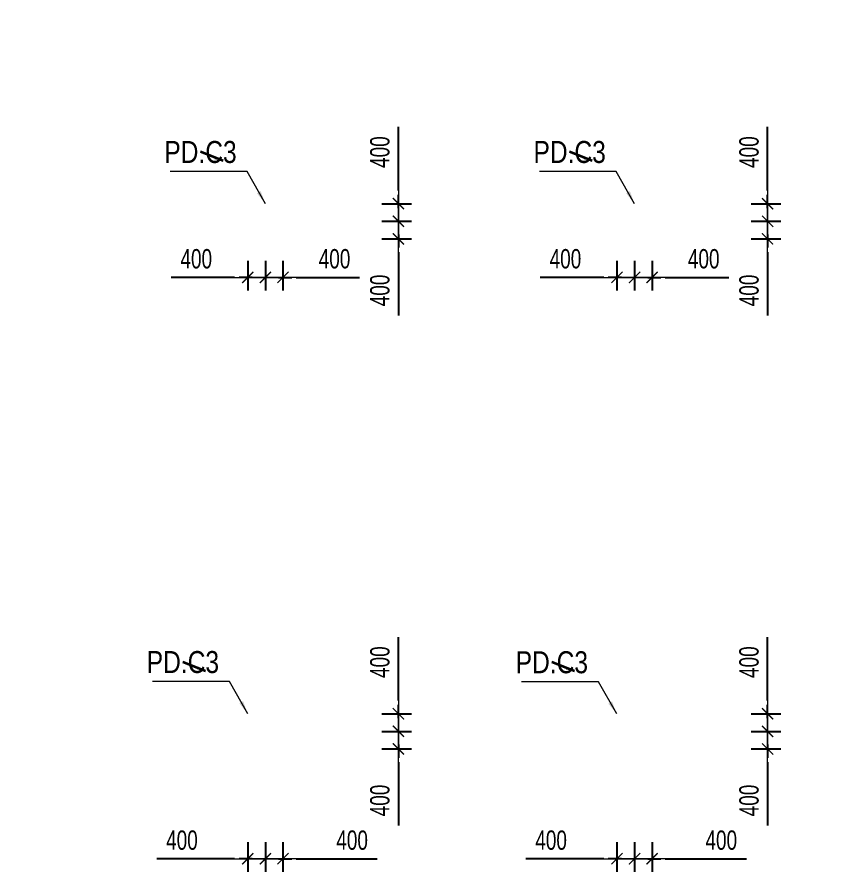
# Model space of a CAD drawing. Header units: millimetres. Extents: x -259680 to 286077, y -1281 to 94455.
# Drawn here: x 3550 to 22364, y 49003 to 68444 of the extents above; entities that cross this region are included whole.
import ezdxf
from ezdxf.enums import TextEntityAlignment as Align

# ---------------------------------------------------------------- set-up
doc = ezdxf.new("R2010")
doc.units = ezdxf.units.MM
doc.layers.get('Defpoints').update_dxf_attribs({"color": 151, "lineweight": 9})
for name, color, linetype, lineweight in [('$0$C1', 20, 'Continuous', 35), ('$1$NDC_S_ANNO', 7, 'Continuous', 20), ('$1$NDC_S_DIM', 1, 'Continuous', 15), ('NDC_S_DIM', 1, 'Continuous', 15)]:
    doc.layers.add(name, color=color, linetype=linetype, lineweight=lineweight)
doc.styles.add('$1$NDC_DIM', font='', dxfattribs={"width": 0.75})
doc.styles.add('$2$ARIAL', font='arial.ttf', dxfattribs={"width": 0.8})
doc.styles.add('NDC_DIM', font='', dxfattribs={"width": 0.75})
doc.styles.get('$1$NDC_DIM').set_extended_font_data('Dotum')
doc.styles.get('NDC_DIM').set_extended_font_data('Dotum')
doc.dimstyles.new('$0$NDC_dim_150', dxfattribs={"dimscale": 150, "dimtxt": 2.2, "dimasz": 1.5, "dimexe": 1.5, "dimexo": 2.5, "dimgap": 1, "dimtad": 1, "dimdec": 0, "dimzin": 0, "dimdsep": 46, "dimtxsty": '$1$NDC_DIM', "dimblk": '$1$DIMMARK', "dimcen": 0.09, "dimdle": 1.2, "dimclrd": 1, "dimclre": 1, "dimclrt": 3, "dimadec": 0, "dimazin": 0, "dimtfac": 1, "dimtdec": 0, "dimtix": 1, "dimtofl": 0, "dimtmove": 0, "dimatfit": 3, "dimfxl": 6, "dimfxlon": 1, "dimtolj": 1, "dimtzin": 0, "dimarcsym": 0})
doc.dimstyles.new('$1$NDC_dim_iso', dxfattribs={"dimtxt": 2.2, "dimasz": 1, "dimexe": 1.5, "dimexo": 2.5, "dimgap": 1, "dimtad": 1, "dimdec": 0, "dimzin": 0, "dimdsep": 46, "dimtxsty": '$1$NDC_DIM', "dimblk": '$1$DIMMARK', "dimcen": 0.09, "dimdle": 1.2, "dimclrd": 1, "dimclre": 1, "dimclrt": 3, "dimadec": 0, "dimazin": 0, "dimtfac": 1, "dimtdec": 0, "dimtix": 1, "dimtofl": 0, "dimtmove": 0, "dimatfit": 3, "dimfxl": 6, "dimfxlon": 1, "dimtolj": 1, "dimtzin": 0, "dimarcsym": 0})
doc.dimstyles.new('NDC_dim_200', dxfattribs={"dimscale": 200, "dimtxt": 2.2, "dimasz": 1.5, "dimexe": 1.5, "dimexo": 2.5, "dimgap": 1, "dimtad": 1, "dimdec": 0, "dimzin": 0, "dimdsep": 46, "dimtxsty": 'NDC_DIM', "dimblk": 'DIMMARK', "dimcen": 0.09, "dimdle": 1.2, "dimclrd": 1, "dimclre": 1, "dimclrt": 3, "dimadec": 0, "dimazin": 0, "dimtfac": 1, "dimtdec": 0, "dimtix": 1, "dimtofl": 0, "dimtmove": 0, "dimatfit": 3, "dimfxl": 6, "dimfxlon": 1, "dimtolj": 1, "dimtzin": 0, "dimarcsym": 0})

# ---------------------------------------------------------------- blocks, each defined once
blk = doc.blocks.new('$1$DIMMARK')
at = {"layer": '$1$NDC_S_DIM', "color": 1}
blk.add_line((-1.5, 0), (1, 0), dxfattribs=at)
at = {"layer": '$1$NDC_S_DIM', "color": 2, "const_width": 0.1}
blk.add_lwpolyline([(-0.424, -0.424), (0.424, 0.424)], dxfattribs=at)
blk = doc.blocks.new('DIMMARK')
at = {"layer": 'NDC_S_DIM', "color": 1}
blk.add_line((-1.5, 0), (1, 0), dxfattribs=at)
at = {"layer": 'NDC_S_DIM', "color": 2, "const_width": 0.1}
blk.add_lwpolyline([(-0.424, -0.424), (0.424, 0.424)], dxfattribs=at)
blk = doc.blocks.new('*D249')
at = {"layer": 'Defpoints', "color": 0, "ltscale": 100, "transparency": 16777216}
for p in [(9200, 63400), (9600, 63400), (9600, 62524)]:
    blk.add_point(p, dxfattribs=at)
at = {"layer": 'NDC_S_DIM', "color": 1, "lineweight": -2, "ltscale": 100, "transparency": 16777216}
for p, q in [((9200, 62900), (9200, 62224)), ((9600, 62900), (9600, 62224)), ((8900, 62524), (8600, 62524)), ((9900, 62524), (11345, 62524))]:
    blk.add_line(p, q, dxfattribs=at)
at = {"layer": 'NDC_S_DIM', "color": 1, "lineweight": -2, "ltscale": 100, "transparency": 16777216, "xscale": 300, "yscale": 300, "zscale": 300}
blk.add_blockref('DIMMARK', (9200, 62524), dxfattribs=at)
at = {"layer": 'NDC_S_DIM', "color": 1, "lineweight": -2, "ltscale": 100, "transparency": 16777216, "xscale": 300, "yscale": 300, "zscale": 300, "rotation": 180}
blk.add_blockref('DIMMARK', (9600, 62524), dxfattribs=at)
at = {"layer": 'NDC_S_DIM', "color": 3, "ltscale": 100, "transparency": 16777216, "insert": (10773, 62945), "char_height": 440, "attachment_point": 5, "style": 'NDC_DIM'}
blk.add_mtext('\\A1;400', dxfattribs=at)
blk = doc.blocks.new('*D246')
at = {"layer": 'Defpoints', "color": 0, "ltscale": 100, "transparency": 16777216}
for p in [(8800, 63400), (9200, 63400), (9200, 62524)]:
    blk.add_point(p, dxfattribs=at)
at = {"layer": 'NDC_S_DIM', "color": 1, "lineweight": -2, "ltscale": 100, "transparency": 16777216}
for p, q in [((8800, 62900), (8800, 62224)), ((9200, 62900), (9200, 62224)), ((8500, 62524), (7055, 62524)), ((9500, 62524), (9800, 62524))]:
    blk.add_line(p, q, dxfattribs=at)
at = {"layer": 'NDC_S_DIM', "color": 1, "lineweight": -2, "ltscale": 100, "transparency": 16777216, "xscale": 300, "yscale": 300, "zscale": 300}
blk.add_blockref('DIMMARK', (8800, 62524), dxfattribs=at)
at = {"layer": 'NDC_S_DIM', "color": 1, "lineweight": -2, "ltscale": 100, "transparency": 16777216, "xscale": 300, "yscale": 300, "zscale": 300, "rotation": 180}
blk.add_blockref('DIMMARK', (9200, 62524), dxfattribs=at)
at = {"layer": 'NDC_S_DIM', "color": 3, "ltscale": 100, "transparency": 16777216, "insert": (7627, 62945), "char_height": 440, "attachment_point": 5, "style": 'NDC_DIM'}
blk.add_mtext('\\A1;400', dxfattribs=at)
blk = doc.blocks.new('*D247')
at = {"layer": 'Defpoints', "color": 0, "ltscale": 100, "transparency": 16777216}
for p in [(11351, 64200), (12227, 64200), (11351, 63800)]:
    blk.add_point(p, dxfattribs=at)
at = {"layer": 'NDC_S_DIM', "color": 1, "lineweight": -2, "ltscale": 100, "transparency": 16777216}
for p, q in [((12227, 64500), (12227, 65945)), ((11851, 64200), (12527, 64200)), ((11851, 63800), (12527, 63800)), ((12227, 63500), (12227, 63200))]:
    blk.add_line(p, q, dxfattribs=at)
at = {"layer": 'NDC_S_DIM', "color": 1, "lineweight": -2, "ltscale": 100, "transparency": 16777216, "xscale": 300, "yscale": 300, "zscale": 300}
for p, rotation in [((12227, 64200), 270), ((12227, 63800), 90)]:
    blk.add_blockref('DIMMARK', p, dxfattribs=dict(at, rotation=rotation))
at = {"layer": 'NDC_S_DIM', "color": 3, "ltscale": 100, "transparency": 16777216, "insert": (11806, 65373), "char_height": 440, "attachment_point": 5, "rotation": 90, "style": 'NDC_DIM'}
blk.add_mtext('\\A1;400', dxfattribs=at)
blk = doc.blocks.new('*D248')
at = {"layer": 'Defpoints', "color": 0, "ltscale": 100, "transparency": 16777216}
for p in [(11351, 63800), (12227, 63800), (11351, 63400)]:
    blk.add_point(p, dxfattribs=at)
at = {"layer": 'NDC_S_DIM', "color": 1, "lineweight": -2, "ltscale": 100, "transparency": 16777216}
for p, q in [((12227, 64100), (12227, 64400)), ((11851, 63800), (12527, 63800)), ((11851, 63400), (12527, 63400)), ((12227, 63100), (12227, 61655))]:
    blk.add_line(p, q, dxfattribs=at)
at = {"layer": 'NDC_S_DIM', "color": 1, "lineweight": -2, "ltscale": 100, "transparency": 16777216, "xscale": 300, "yscale": 300, "zscale": 300}
for p, rotation in [((12227, 63800), 270), ((12227, 63400), 90)]:
    blk.add_blockref('DIMMARK', p, dxfattribs=dict(at, rotation=rotation))
at = {"layer": 'NDC_S_DIM', "color": 3, "ltscale": 100, "transparency": 16777216, "insert": (11806, 62227), "char_height": 440, "attachment_point": 5, "rotation": 90, "style": 'NDC_DIM'}
blk.add_mtext('\\A1;400', dxfattribs=at)
blk = doc.blocks.new('*D253')
at = {"layer": 'Defpoints', "color": 0, "ltscale": 100, "transparency": 16777216}
for p in [(17600, 63400), (18000, 63400), (18000, 62524)]:
    blk.add_point(p, dxfattribs=at)
at = {"layer": 'NDC_S_DIM', "color": 1, "lineweight": -2, "ltscale": 100, "transparency": 16777216}
for p, q in [((17600, 62900), (17600, 62224)), ((18000, 62900), (18000, 62224)), ((17300, 62524), (17000, 62524)), ((18300, 62524), (19745, 62524))]:
    blk.add_line(p, q, dxfattribs=at)
at = {"layer": 'NDC_S_DIM', "color": 1, "lineweight": -2, "ltscale": 100, "transparency": 16777216, "xscale": 300, "yscale": 300, "zscale": 300}
blk.add_blockref('DIMMARK', (17600, 62524), dxfattribs=at)
at = {"layer": 'NDC_S_DIM', "color": 1, "lineweight": -2, "ltscale": 100, "transparency": 16777216, "xscale": 300, "yscale": 300, "zscale": 300, "rotation": 180}
blk.add_blockref('DIMMARK', (18000, 62524), dxfattribs=at)
at = {"layer": 'NDC_S_DIM', "color": 3, "ltscale": 100, "transparency": 16777216, "insert": (19173, 62945), "char_height": 440, "attachment_point": 5, "style": 'NDC_DIM'}
blk.add_mtext('\\A1;400', dxfattribs=at)
blk = doc.blocks.new('*D250')
at = {"layer": 'Defpoints', "color": 0, "ltscale": 100, "transparency": 16777216}
for p in [(17200, 63400), (17600, 63400), (17600, 62524)]:
    blk.add_point(p, dxfattribs=at)
at = {"layer": 'NDC_S_DIM', "color": 1, "lineweight": -2, "ltscale": 100, "transparency": 16777216}
for p, q in [((17200, 62900), (17200, 62224)), ((17600, 62900), (17600, 62224)), ((16900, 62524), (15455, 62524)), ((17900, 62524), (18200, 62524))]:
    blk.add_line(p, q, dxfattribs=at)
at = {"layer": 'NDC_S_DIM', "color": 1, "lineweight": -2, "ltscale": 100, "transparency": 16777216, "xscale": 300, "yscale": 300, "zscale": 300}
blk.add_blockref('DIMMARK', (17200, 62524), dxfattribs=at)
at = {"layer": 'NDC_S_DIM', "color": 1, "lineweight": -2, "ltscale": 100, "transparency": 16777216, "xscale": 300, "yscale": 300, "zscale": 300, "rotation": 180}
blk.add_blockref('DIMMARK', (17600, 62524), dxfattribs=at)
at = {"layer": 'NDC_S_DIM', "color": 3, "ltscale": 100, "transparency": 16777216, "insert": (16027, 62945), "char_height": 440, "attachment_point": 5, "style": 'NDC_DIM'}
blk.add_mtext('\\A1;400', dxfattribs=at)
blk = doc.blocks.new('*D251')
at = {"layer": 'Defpoints', "color": 0, "ltscale": 100, "transparency": 16777216}
for p in [(19751, 64200), (20627, 64200), (19751, 63800)]:
    blk.add_point(p, dxfattribs=at)
at = {"layer": 'NDC_S_DIM', "color": 1, "lineweight": -2, "ltscale": 100, "transparency": 16777216}
for p, q in [((20627, 64500), (20627, 65945)), ((20251, 64200), (20927, 64200)), ((20251, 63800), (20927, 63800)), ((20627, 63500), (20627, 63200))]:
    blk.add_line(p, q, dxfattribs=at)
at = {"layer": 'NDC_S_DIM', "color": 1, "lineweight": -2, "ltscale": 100, "transparency": 16777216, "xscale": 300, "yscale": 300, "zscale": 300}
for p, rotation in [((20627, 64200), 270), ((20627, 63800), 90)]:
    blk.add_blockref('DIMMARK', p, dxfattribs=dict(at, rotation=rotation))
at = {"layer": 'NDC_S_DIM', "color": 3, "ltscale": 100, "transparency": 16777216, "insert": (20206, 65373), "char_height": 440, "attachment_point": 5, "rotation": 90, "style": 'NDC_DIM'}
blk.add_mtext('\\A1;400', dxfattribs=at)
blk = doc.blocks.new('*D252')
at = {"layer": 'Defpoints', "color": 0, "ltscale": 100, "transparency": 16777216}
for p in [(19751, 63800), (20627, 63800), (19751, 63400)]:
    blk.add_point(p, dxfattribs=at)
at = {"layer": 'NDC_S_DIM', "color": 1, "lineweight": -2, "ltscale": 100, "transparency": 16777216}
for p, q in [((20627, 64100), (20627, 64400)), ((20251, 63800), (20927, 63800)), ((20251, 63400), (20927, 63400)), ((20627, 63100), (20627, 61655))]:
    blk.add_line(p, q, dxfattribs=at)
at = {"layer": 'NDC_S_DIM', "color": 1, "lineweight": -2, "ltscale": 100, "transparency": 16777216, "xscale": 300, "yscale": 300, "zscale": 300}
for p, rotation in [((20627, 63800), 270), ((20627, 63400), 90)]:
    blk.add_blockref('DIMMARK', p, dxfattribs=dict(at, rotation=rotation))
at = {"layer": 'NDC_S_DIM', "color": 3, "ltscale": 100, "transparency": 16777216, "insert": (20206, 62227), "char_height": 440, "attachment_point": 5, "rotation": 90, "style": 'NDC_DIM'}
blk.add_mtext('\\A1;400', dxfattribs=at)
blk = doc.blocks.new('*D261')
at = {"layer": 'Defpoints', "color": 0, "ltscale": 100, "transparency": 16777216}
for p in [(9200, 50179), (9600, 50179), (9600, 49303)]:
    blk.add_point(p, dxfattribs=at)
at = {"layer": 'NDC_S_DIM', "color": 1, "lineweight": -2, "ltscale": 100, "transparency": 16777216}
for p, q in [((9200, 49679), (9200, 49003)), ((9600, 49679), (9600, 49003)), ((8900, 49303), (8600, 49303)), ((9900, 49303), (11745, 49303))]:
    blk.add_line(p, q, dxfattribs=at)
at = {"layer": 'NDC_S_DIM', "color": 1, "lineweight": -2, "ltscale": 100, "transparency": 16777216, "xscale": 300, "yscale": 300, "zscale": 300}
blk.add_blockref('DIMMARK', (9200, 49303), dxfattribs=at)
at = {"layer": 'NDC_S_DIM', "color": 1, "lineweight": -2, "ltscale": 100, "transparency": 16777216, "xscale": 300, "yscale": 300, "zscale": 300, "rotation": 180}
blk.add_blockref('DIMMARK', (9600, 49303), dxfattribs=at)
at = {"layer": 'NDC_S_DIM', "color": 3, "ltscale": 100, "transparency": 16777216, "insert": (11173, 49723), "char_height": 440, "attachment_point": 5, "style": 'NDC_DIM'}
blk.add_mtext('\\A1;400', dxfattribs=at)
blk = doc.blocks.new('*D258')
at = {"layer": 'Defpoints', "color": 0, "ltscale": 100, "transparency": 16777216}
for p in [(8800, 50179), (9200, 50179), (9200, 49303)]:
    blk.add_point(p, dxfattribs=at)
at = {"layer": 'NDC_S_DIM', "color": 1, "lineweight": -2, "ltscale": 100, "transparency": 16777216}
for p, q in [((8800, 49679), (8800, 49003)), ((9200, 49679), (9200, 49003)), ((8500, 49303), (6728, 49303)), ((9500, 49303), (9800, 49303))]:
    blk.add_line(p, q, dxfattribs=at)
at = {"layer": 'NDC_S_DIM', "color": 1, "lineweight": -2, "ltscale": 100, "transparency": 16777216, "xscale": 300, "yscale": 300, "zscale": 300}
blk.add_blockref('DIMMARK', (8800, 49303), dxfattribs=at)
at = {"layer": 'NDC_S_DIM', "color": 1, "lineweight": -2, "ltscale": 100, "transparency": 16777216, "xscale": 300, "yscale": 300, "zscale": 300, "rotation": 180}
blk.add_blockref('DIMMARK', (9200, 49303), dxfattribs=at)
at = {"layer": 'NDC_S_DIM', "color": 3, "ltscale": 100, "transparency": 16777216, "insert": (7301, 49723), "char_height": 440, "attachment_point": 5, "style": 'NDC_DIM'}
blk.add_mtext('\\A1;400', dxfattribs=at)
blk = doc.blocks.new('*D259')
at = {"layer": 'Defpoints', "color": 0, "ltscale": 100, "transparency": 16777216}
for p in [(11351, 52600), (12227, 52600), (11351, 52200)]:
    blk.add_point(p, dxfattribs=at)
at = {"layer": 'NDC_S_DIM', "color": 1, "lineweight": -2, "ltscale": 100, "transparency": 16777216}
for p, q in [((12227, 52900), (12227, 54345)), ((11851, 52600), (12527, 52600)), ((11851, 52200), (12527, 52200)), ((12227, 51900), (12227, 51600))]:
    blk.add_line(p, q, dxfattribs=at)
at = {"layer": 'NDC_S_DIM', "color": 1, "lineweight": -2, "ltscale": 100, "transparency": 16777216, "xscale": 300, "yscale": 300, "zscale": 300}
for p, rotation in [((12227, 52600), 270), ((12227, 52200), 90)]:
    blk.add_blockref('DIMMARK', p, dxfattribs=dict(at, rotation=rotation))
at = {"layer": 'NDC_S_DIM', "color": 3, "ltscale": 100, "transparency": 16777216, "insert": (11806, 53773), "char_height": 440, "attachment_point": 5, "rotation": 90, "style": 'NDC_DIM'}
blk.add_mtext('\\A1;400', dxfattribs=at)
blk = doc.blocks.new('*D260')
at = {"layer": 'Defpoints', "color": 0, "ltscale": 100, "transparency": 16777216}
for p in [(11351, 52200), (12227, 52200), (11351, 51800)]:
    blk.add_point(p, dxfattribs=at)
at = {"layer": 'NDC_S_DIM', "color": 1, "lineweight": -2, "ltscale": 100, "transparency": 16777216}
for p, q in [((12227, 52500), (12227, 52800)), ((11851, 52200), (12527, 52200)), ((11851, 51800), (12527, 51800)), ((12227, 51500), (12227, 50055))]:
    blk.add_line(p, q, dxfattribs=at)
at = {"layer": 'NDC_S_DIM', "color": 1, "lineweight": -2, "ltscale": 100, "transparency": 16777216, "xscale": 300, "yscale": 300, "zscale": 300}
for p, rotation in [((12227, 52200), 270), ((12227, 51800), 90)]:
    blk.add_blockref('DIMMARK', p, dxfattribs=dict(at, rotation=rotation))
at = {"layer": 'NDC_S_DIM', "color": 3, "ltscale": 100, "transparency": 16777216, "insert": (11806, 50627), "char_height": 440, "attachment_point": 5, "rotation": 90, "style": 'NDC_DIM'}
blk.add_mtext('\\A1;400', dxfattribs=at)
blk = doc.blocks.new('*D263')
at = {"layer": 'Defpoints', "color": 0, "ltscale": 100, "transparency": 16777216}
for p in [(19751, 52600), (20627, 52600), (19751, 52200)]:
    blk.add_point(p, dxfattribs=at)
at = {"layer": 'NDC_S_DIM', "color": 1, "lineweight": -2, "ltscale": 100, "transparency": 16777216}
for p, q in [((20627, 52900), (20627, 54345)), ((20251, 52600), (20927, 52600)), ((20251, 52200), (20927, 52200)), ((20627, 51900), (20627, 51600))]:
    blk.add_line(p, q, dxfattribs=at)
at = {"layer": 'NDC_S_DIM', "color": 1, "lineweight": -2, "ltscale": 100, "transparency": 16777216, "xscale": 300, "yscale": 300, "zscale": 300}
for p, rotation in [((20627, 52600), 270), ((20627, 52200), 90)]:
    blk.add_blockref('DIMMARK', p, dxfattribs=dict(at, rotation=rotation))
at = {"layer": 'NDC_S_DIM', "color": 3, "ltscale": 100, "transparency": 16777216, "insert": (20206, 53773), "char_height": 440, "attachment_point": 5, "rotation": 90, "style": 'NDC_DIM'}
blk.add_mtext('\\A1;400', dxfattribs=at)
blk = doc.blocks.new('*D264')
at = {"layer": 'Defpoints', "color": 0, "ltscale": 100, "transparency": 16777216}
for p in [(19751, 52200), (20627, 52200), (19751, 51800)]:
    blk.add_point(p, dxfattribs=at)
at = {"layer": 'NDC_S_DIM', "color": 1, "lineweight": -2, "ltscale": 100, "transparency": 16777216}
for p, q in [((20627, 52500), (20627, 52800)), ((20251, 52200), (20927, 52200)), ((20251, 51800), (20927, 51800)), ((20627, 51500), (20627, 50055))]:
    blk.add_line(p, q, dxfattribs=at)
at = {"layer": 'NDC_S_DIM', "color": 1, "lineweight": -2, "ltscale": 100, "transparency": 16777216, "xscale": 300, "yscale": 300, "zscale": 300}
for p, rotation in [((20627, 52200), 270), ((20627, 51800), 90)]:
    blk.add_blockref('DIMMARK', p, dxfattribs=dict(at, rotation=rotation))
at = {"layer": 'NDC_S_DIM', "color": 3, "ltscale": 100, "transparency": 16777216, "insert": (20206, 50627), "char_height": 440, "attachment_point": 5, "rotation": 90, "style": 'NDC_DIM'}
blk.add_mtext('\\A1;400', dxfattribs=at)
blk = doc.blocks.new('*D1294')
at = {"layer": 'Defpoints', "color": 0, "ltscale": 100, "transparency": 16777216}
for p in [(17600, 50179), (18000, 50179), (18000, 49303)]:
    blk.add_point(p, dxfattribs=at)
at = {"layer": 'NDC_S_DIM', "color": 1, "lineweight": -2, "ltscale": 100, "transparency": 16777216}
for p, q in [((17600, 49679), (17600, 49003)), ((18000, 49679), (18000, 49003)), ((17300, 49303), (17000, 49303)), ((18300, 49303), (20145, 49303))]:
    blk.add_line(p, q, dxfattribs=at)
at = {"layer": 'NDC_S_DIM', "color": 1, "lineweight": -2, "ltscale": 100, "transparency": 16777216, "xscale": 300, "yscale": 300, "zscale": 300}
blk.add_blockref('DIMMARK', (17600, 49303), dxfattribs=at)
at = {"layer": 'NDC_S_DIM', "color": 1, "lineweight": -2, "ltscale": 100, "transparency": 16777216, "xscale": 300, "yscale": 300, "zscale": 300, "rotation": 180}
blk.add_blockref('DIMMARK', (18000, 49303), dxfattribs=at)
at = {"layer": 'NDC_S_DIM', "color": 3, "ltscale": 100, "transparency": 16777216, "insert": (19573, 49723), "char_height": 440, "attachment_point": 5, "style": 'NDC_DIM'}
blk.add_mtext('\\A1;400', dxfattribs=at)
blk = doc.blocks.new('*D1295')
at = {"layer": 'Defpoints', "color": 0, "ltscale": 100, "transparency": 16777216}
for p in [(17200, 50179), (17600, 50179), (17600, 49303)]:
    blk.add_point(p, dxfattribs=at)
at = {"layer": 'NDC_S_DIM', "color": 1, "lineweight": -2, "ltscale": 100, "transparency": 16777216}
for p, q in [((17200, 49679), (17200, 49003)), ((17600, 49679), (17600, 49003)), ((16900, 49303), (15128, 49303)), ((17900, 49303), (18200, 49303))]:
    blk.add_line(p, q, dxfattribs=at)
at = {"layer": 'NDC_S_DIM', "color": 1, "lineweight": -2, "ltscale": 100, "transparency": 16777216, "xscale": 300, "yscale": 300, "zscale": 300}
blk.add_blockref('DIMMARK', (17200, 49303), dxfattribs=at)
at = {"layer": 'NDC_S_DIM', "color": 1, "lineweight": -2, "ltscale": 100, "transparency": 16777216, "xscale": 300, "yscale": 300, "zscale": 300, "rotation": 180}
blk.add_blockref('DIMMARK', (17600, 49303), dxfattribs=at)
at = {"layer": 'NDC_S_DIM', "color": 3, "ltscale": 100, "transparency": 16777216, "insert": (15701, 49723), "char_height": 440, "attachment_point": 5, "style": 'NDC_DIM'}
blk.add_mtext('\\A1;400', dxfattribs=at)
blk = doc.blocks.new('*U220')
at = {"layer": '$1$NDC_S_ANNO', "ltscale": 0.8, "style": '$2$ARIAL', "width": 0.8}
blk.add_attdef('TEN', text='', height=2.5, dxfattribs=at).set_placement((-2.578, 1.026), align=Align.MIDDLE_CENTER)
at = {"layer": '$1$NDC_S_ANNO', "ltscale": 0.8, "style": '$2$ARIAL', "width": 0.8, "flags": 1}
blk.add_attdef('CHU_THICH', text='', height=2.5, dxfattribs=at).set_placement((0, 0), align=Align.MIDDLE_CENTER)
at = {"layer": 'Defpoints'}
blk.add_leader([(0, 0), (-2.578, 1.026)], dimstyle='$1$NDC_dim_iso', override={"dimgap": 0.625, "dimtad": 0}, dxfattribs=at)
blk = doc.blocks.new('$0$co t check')
at = {"layer": '$0$C1', "xscale": 200, "yscale": 200, "zscale": 200}
for p in [(6198, 65171), (14598, 65171), (5798, 53571), (14193, 53566)]:
    blk.add_blockref('*U220', p, dxfattribs=at).add_auto_attribs({'TEN': 'PD.C3'})
at = {"layer": '$0$C1'}
for points in [[(7159, 64200), (6742, 64932), (4993, 64932)], [(15559, 64200), (15142, 64932), (13393, 64932)], [(6759, 52600), (6342, 53332), (4593, 53332)], [(15154, 52595), (14737, 53327), (12987, 53327)]]:
    blk.add_leader(points, dimstyle='$0$NDC_dim_150', override={"dimasz": 2, "dimgap": 1, "dimtad": 0}, dxfattribs=at)

msp = doc.modelspace()

# ---------------------------------------------------------------- hatches: boundary and pattern name
at = {"layer": 'NDC_S_DIM', "ltscale": 100}
h = msp.add_hatch(dxfattribs=at)
h.set_pattern_fill('CROSS', color=256, scale=50)
h.paths.add_polyline_path([(87300, 89500), (87300, 71950), (63350, 71950), (63350, 66800), (44500, 66800), (44500, 64200), (3550, 64200), (3550, 89500)], flags=17)
h.paths.add_polyline_path([(87300, 89500), (87300, 71950), (63350, 71950), (63350, 66800), (44500, 66800), (44500, 64200), (3550, 64200), (3550, 89500)], flags=17)

# ---------------------------------------------------------------- block references
at = {"layer": '$1$NDC_S_DIM'}
msp.add_blockref('$0$co t check', (2040.6, 0), dxfattribs=at)

# ---------------------------------------------------------------- dimensions: what is measured, and where the dimension line sits
at = {"layer": 'NDC_S_DIM', "ltscale": 100}
for base, p1, p2, picture, middle in [((12226.7, 64200), (11351.2, 63800), (11351.2, 64200), '*D247', (12226.7, 65372.5)), ((20626.7, 64200), (19751.2, 63800), (19751.2, 64200), '*D251', (20626.7, 65372.5)), ((12226.7, 63800), (11351.2, 63400), (11351.2, 63800), '*D248', (12226.7, 62227.5)), ((20626.7, 63800), (19751.2, 63400), (19751.2, 63800), '*D252', (20626.7, 62227.5)), ((12226.7, 52600), (11351.2, 52200), (11351.2, 52600), '*D259', (12226.7, 53772.5)), ((20626.7, 52600), (19751.2, 52200), (19751.2, 52600), '*D263', (20626.7, 53772.5)), ((12226.7, 52200), (11351.2, 51800), (11351.2, 52200), '*D260', (12226.7, 50627.5)), ((20626.7, 52200), (19751.2, 51800), (19751.2, 52200), '*D264', (20626.7, 50627.5))]:
    dim = msp.add_linear_dim(base=base, p1=p1, p2=p2, angle=90, dimstyle='NDC_dim_200', dxfattribs=at)
    dim.commit()
    dim.dimension.update_dxf_attribs({"geometry": picture, "text_midpoint": middle, "dimtype": 160})
for base, p1, p2, picture, middle in [((9200, 62524.4), (8800, 63400), (9200, 63400), '*D246', (7627.5, 62524.4)), ((9600, 62524.4), (9200, 63400), (9600, 63400), '*D249', (10772.5, 62524.4)), ((17600, 62524.4), (17200, 63400), (17600, 63400), '*D250', (16027.5, 62524.4)), ((18000, 62524.4), (17600, 63400), (18000, 63400), '*D253', (19172.5, 62524.4)), ((9200, 49303.1), (8800, 50178.7), (9200, 50178.7), '*D258', (7301, 49303.1)), ((9600, 49303.1), (9200, 50178.7), (9600, 50178.7), '*D261', (11172.5, 49303.1)), ((17600, 49303.1), (17200, 50178.7), (17600, 50178.7), '*D1295', (15701, 49303.1)), ((18000, 49303.1), (17600, 50178.7), (18000, 50178.7), '*D1294', (19572.5, 49303.1))]:
    dim = msp.add_linear_dim(base=base, p1=p1, p2=p2, dimstyle='NDC_dim_200', dxfattribs=at)
    dim.commit()
    dim.dimension.update_dxf_attribs({"geometry": picture, "text_midpoint": middle, "dimtype": 160})

doc.saveas('drawing.dxf')
